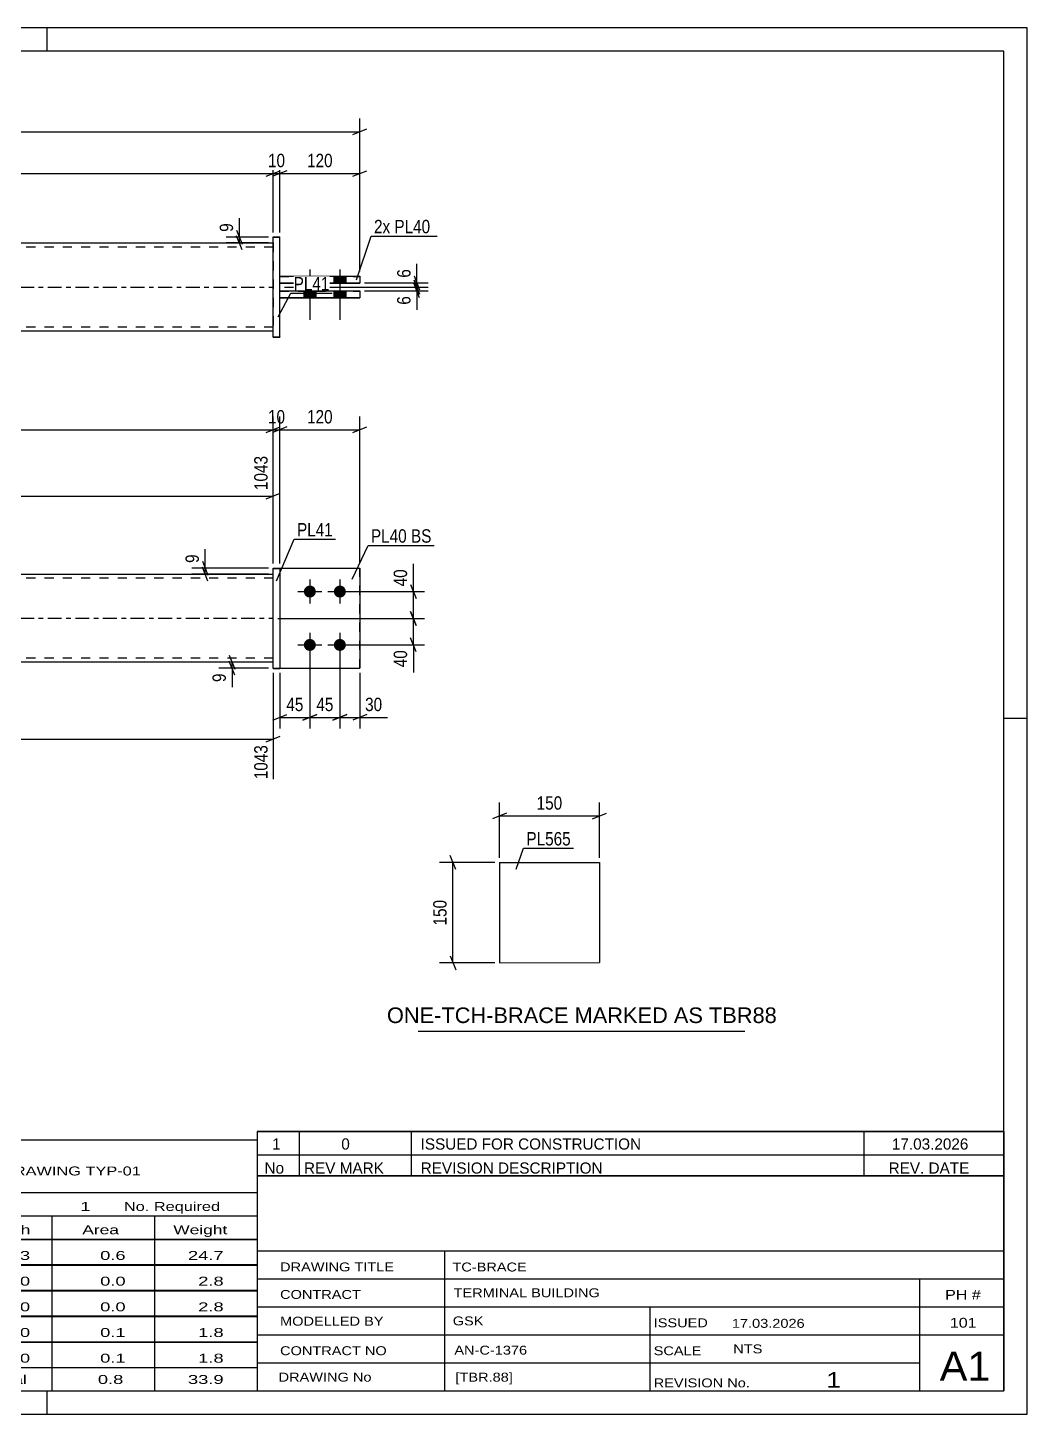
# Model space of a CAD drawing. Header units: millimetres. Extents: x 0 to 420, y 0 to 297.
# Drawn here: x 205.8 to 420, y 0 to 297 of the extents above; entities that cross this region are included whole.
import ezdxf

# ---------------------------------------------------------------- set-up
doc = ezdxf.new("R2010")
doc.units = ezdxf.units.MM
doc.linetypes.add('DXK_LINE_DOT2', pattern=[3.9198, 1.9599, -1.9599])
doc.linetypes.add('DXK_LINE_DOT3', pattern=[5.9187, 2.979, -0.9799, 0.9799, -0.9799])
doc.styles.add('Arial', font='ARIAL.TTF', dxfattribs={"height": 0.2})
doc.styles.add('Arial Narrow', font='ARIALN.TTF', dxfattribs={"height": 0.2})

# ---------------------------------------------------------------- blocks, each defined once
blk = doc.blocks.new('Unknown-585758411-1128')
at = {"color": 5, "linetype": 'Continuous'}
for p, q in [((420, 297), (0, 297)), ((210, 292), (210, 297)), ((420, 0), (420, 297)), ((415, 292), (5, 292)), ((415, 5), (415, 292)), ((420, 149), (415, 149)), ((5, 5), (415, 5)), ((210, 0), (210, 5)), ((0, 0), (420, 0))]:
    blk.add_line(p, q, dxfattribs=at)
blk = doc.blocks.new('Part-585758411-1929 - 1923')
at = {"color": 2, "linetype": 'Continuous'}
for p, q in [((259.83, 181.22), (276.98, 181.22)), ((276.98, 181.22), (276.98, 159.79)), ((259.83, 159.79), (259.83, 159.81)), ((259.83, 159.79), (276.98, 159.79)), ((259.83, 159.79), (276.98, 159.79))]:
    blk.add_line(p, q, dxfattribs=at)
at = {"color": 7, "linetype": 'DXK_LINE_DOT2'}
for p, q in [((259.83, 181.22), (276.98, 181.22)), ((259.83, 181.22), (259.83, 159.79)), ((276.98, 181.22), (276.98, 181.22)), ((259.83, 159.79), (259.83, 159.79)), ((276.98, 159.79), (276.98, 159.79)), ((276.98, 159.79), (276.98, 159.79))]:
    blk.add_line(p, q, dxfattribs=at)
blk = doc.blocks.new('Bolt-585758411-1932 - 1923')
at = {"linetype": 'Continuous'}
for points in [[(266.26, 177.51), (266.53, 177.48), (266.78, 177.4), (267.02, 177.26), (267.22, 177.08), (267.37, 176.87), (267.48, 176.62), (267.54, 176.36), (267.54, 176.09), (267.48, 175.83), (267.37, 175.58), (267.22, 175.36), (267.02, 175.18), (266.78, 175.05), (266.53, 174.97), (266.26, 174.94), (265.99, 174.97), (265.74, 175.05), (265.51, 175.18), (265.31, 175.36), (265.15, 175.58), (265.04, 175.83), (264.98, 176.09), (264.98, 176.36), (265.04, 176.62), (265.15, 176.87), (265.31, 177.08), (265.51, 177.26), (265.74, 177.4), (265.99, 177.48)], [(272.69, 177.51), (272.96, 177.48), (273.21, 177.4), (273.45, 177.26), (273.65, 177.08), (273.8, 176.87), (273.91, 176.62), (273.97, 176.36), (273.97, 176.09), (273.91, 175.83), (273.8, 175.58), (273.65, 175.36), (273.45, 175.18), (273.21, 175.05), (272.96, 174.97), (272.69, 174.94), (272.42, 174.97), (272.17, 175.05), (271.93, 175.18), (271.73, 175.36), (271.58, 175.58), (271.47, 175.83), (271.41, 176.09), (271.41, 176.36), (271.47, 176.62), (271.58, 176.87), (271.73, 177.08), (271.93, 177.26), (272.17, 177.4), (272.42, 177.48)], [(266.26, 166.08), (266.53, 166.05), (266.78, 165.97), (267.02, 165.83), (267.22, 165.65), (267.37, 165.44), (267.48, 165.19), (267.54, 164.93), (267.54, 164.66), (267.48, 164.4), (267.37, 164.15), (267.22, 163.93), (267.02, 163.75), (266.78, 163.62), (266.53, 163.54), (266.26, 163.51), (265.99, 163.54), (265.74, 163.62), (265.51, 163.75), (265.31, 163.93), (265.15, 164.15), (265.04, 164.4), (264.98, 164.66), (264.98, 164.93), (265.04, 165.19), (265.15, 165.44), (265.31, 165.65), (265.51, 165.83), (265.74, 165.97), (265.99, 166.05)], [(272.69, 166.08), (272.96, 166.05), (273.21, 165.97), (273.45, 165.83), (273.65, 165.65), (273.8, 165.44), (273.91, 165.19), (273.97, 164.93), (273.97, 164.66), (273.91, 164.4), (273.8, 164.15), (273.65, 163.93), (273.45, 163.75), (273.21, 163.62), (272.96, 163.54), (272.69, 163.51), (272.42, 163.54), (272.17, 163.62), (271.93, 163.75), (271.73, 163.93), (271.58, 164.15), (271.47, 164.4), (271.41, 164.66), (271.41, 164.93), (271.47, 165.19), (271.58, 165.44), (271.73, 165.65), (271.93, 165.83), (272.17, 165.97), (272.42, 166.05)]]:
    blk.add_hatch(color=1, dxfattribs=at).paths.add_polyline_path(points)
at = {"color": 1, "linetype": 'Continuous'}
for p, q in [((266.26, 178.79), (266.26, 173.65)), ((272.69, 178.79), (272.69, 173.65)), ((263.69, 176.22), (268.83, 176.22)), ((270.12, 176.22), (275.26, 176.22)), ((266.26, 167.36), (266.26, 162.22)), ((272.69, 167.36), (272.69, 162.22)), ((263.69, 164.79), (268.83, 164.79)), ((270.12, 164.79), (275.26, 164.79))]:
    blk.add_line(p, q, dxfattribs=at)
blk = doc.blocks.new('Part-585758411-1962 - 1923')
at = {"color": 2, "linetype": 'Continuous'}
for p, q in [((258.4, 181.24), (259.83, 181.24)), ((258.4, 159.81), (258.4, 181.24)), ((259.83, 181.24), (259.83, 159.78)), ((258.4, 159.81), (258.4, 159.78)), ((258.4, 159.78), (258.4, 159.81)), ((258.4, 159.81), (259.83, 159.81)), ((258.4, 159.78), (259.83, 159.78))]:
    blk.add_line(p, q, dxfattribs=at)
at = {"color": 7, "linetype": 'DXK_LINE_DOT2'}
blk.add_line((258.4, 181.2), (259.83, 181.2), dxfattribs=at)
blk = doc.blocks.new('Part-585758411-1967 - 1923')
at = {"color": 7, "linetype": 'DXK_LINE_DOT2'}
for p, q in [((259.83, 181.22), (276.98, 181.22)), ((259.83, 181.22), (259.83, 159.79)), ((259.83, 181.22), (276.98, 181.22)), ((276.98, 181.22), (276.98, 181.22)), ((276.98, 159.79), (276.98, 181.22)), ((259.83, 159.79), (259.83, 159.79)), ((276.98, 159.79), (276.98, 159.79)), ((276.98, 159.79), (276.98, 159.79))]:
    blk.add_line(p, q, dxfattribs=at)
at = {"color": 2, "linetype": 'Continuous'}
for p, q in [((259.83, 159.79), (259.83, 159.79)), ((259.83, 159.79), (276.98, 159.79)), ((259.83, 159.79), (276.98, 159.79)), ((276.98, 159.79), (276.98, 159.79))]:
    blk.add_line(p, q, dxfattribs=at)
blk = doc.blocks.new('Part-585758411-1972 - 1923')
at = {"linetype": 'Continuous'}
blk.add_hatch(color=2, dxfattribs=at).paths.add_polyline_path([(146.7, 161.08), (145.9, 162.48), (147.5, 162.48)])
at = {"color": 2, "linetype": 'Continuous'}
for p, q in [((109.47, 179.93), (258.4, 179.93)), ((258.4, 161.08), (109.47, 161.08)), ((146.7, 161.08), (145.9, 162.48)), ((145.9, 162.48), (147.5, 162.48)), ((147.5, 162.48), (146.7, 161.08))]:
    blk.add_line(p, q, dxfattribs=at)
at = {"color": 7, "linetype": 'DXK_LINE_DOT2'}
for p, q in [((109.47, 161.08), (109.47, 179.93)), ((258.4, 179.08), (109.47, 179.08)), ((258.4, 161.08), (258.4, 179.93)), ((258.4, 161.93), (109.47, 161.93))]:
    blk.add_line(p, q, dxfattribs=at)
at = {"color": 7, "linetype": 'DXK_LINE_DOT3'}
blk.add_line((109.47, 170.51), (258.4, 170.51), dxfattribs=at)
at = {"color": 2, "linetype": 'Continuous'}
blk.add_circle((146.7, 161.98), 1, dxfattribs=at)
blk = doc.blocks.new('Part-585758411-2314 - 2283')
at = {"color": 2, "linetype": 'Continuous'}
for p, q in [((259.83, 243.76), (276.98, 243.76)), ((259.83, 242.33), (259.83, 243.76)), ((276.98, 243.76), (276.98, 242.3)), ((259.83, 242.33), (276.98, 242.33)), ((259.83, 242.3), (276.98, 242.3))]:
    blk.add_line(p, q, dxfattribs=at)
at = {"color": 7, "linetype": 'DXK_LINE_DOT2'}
for p, q in [((259.83, 243.73), (276.98, 243.73)), ((259.83, 242.3), (259.83, 242.33))]:
    blk.add_line(p, q, dxfattribs=at)
blk = doc.blocks.new('Part-585758411-2309 - 2283')
at = {"color": 2, "linetype": 'Continuous'}
for p, q in [((259.83, 240.62), (276.98, 240.62)), ((259.83, 239.19), (259.83, 240.62)), ((276.98, 240.62), (276.98, 239.16)), ((259.83, 239.19), (276.98, 239.19)), ((259.83, 239.16), (276.98, 239.16))]:
    blk.add_line(p, q, dxfattribs=at)
at = {"color": 7, "linetype": 'DXK_LINE_DOT2'}
for p, q in [((259.83, 240.59), (276.98, 240.59)), ((259.83, 239.16), (259.83, 239.19))]:
    blk.add_line(p, q, dxfattribs=at)
blk = doc.blocks.new('Part-585758411-2294 - 2283')
at = {"color": 2, "linetype": 'Continuous'}
for p, q in [((258.4, 230.76), (258.4, 252.19)), ((258.4, 252.19), (259.83, 252.19)), ((259.83, 230.76), (259.83, 252.19)), ((258.4, 230.76), (259.83, 230.76)), ((258.4, 230.76), (258.4, 230.73)), ((258.4, 230.73), (258.4, 230.76)), ((258.4, 230.73), (259.83, 230.73)), ((259.83, 230.73), (259.83, 230.76)), ((259.83, 230.76), (259.83, 230.73))]:
    blk.add_line(p, q, dxfattribs=at)
at = {"color": 7, "linetype": 'DXK_LINE_DOT2'}
for q in [(258.4, 252.19), (259.83, 252.16)]:
    blk.add_line((258.4, 252.16), q, dxfattribs=at)
blk = doc.blocks.new('Part-585758411-2304 - 2283')
at = {"linetype": 'Continuous'}
blk.add_hatch(color=2, dxfattribs=at).paths.add_polyline_path([(146.7, 241.46), (145.9, 242.86), (147.5, 242.86)])
at = {"color": 2, "linetype": 'Continuous'}
for p, q in [((109.47, 250.89), (258.4, 250.89)), ((146.7, 241.46), (145.9, 242.86)), ((145.9, 242.86), (147.5, 242.86)), ((147.5, 242.86), (146.7, 241.46)), ((258.4, 232.03), (109.47, 232.03))]:
    blk.add_line(p, q, dxfattribs=at)
at = {"color": 7, "linetype": 'DXK_LINE_DOT2'}
for p, q in [((109.47, 232.03), (109.47, 250.89)), ((258.4, 250.03), (109.47, 250.03)), ((258.4, 250.89), (258.4, 232.03)), ((258.4, 232.89), (109.47, 232.89))]:
    blk.add_line(p, q, dxfattribs=at)
at = {"color": 7, "linetype": 'DXK_LINE_DOT3'}
blk.add_line((109.47, 241.46), (258.4, 241.46), dxfattribs=at)
at = {"color": 2, "linetype": 'Continuous'}
blk.add_circle((146.7, 242.36), 1, dxfattribs=at)
blk = doc.blocks.new('Bolt-585758411-2326 - 2283')
at = {"linetype": 'Continuous'}
for points in [[(267.55, 243.75), (264.98, 243.75), (264.98, 242.33), (267.55, 242.33)], [(267.55, 243.74), (264.98, 243.74), (264.98, 242.31), (267.55, 242.31)], [(273.98, 243.75), (271.4, 243.75), (271.4, 242.33), (273.98, 242.33)], [(273.98, 243.74), (271.4, 243.74), (271.4, 242.31), (273.98, 242.31)], [(267.55, 240.61), (264.98, 240.61), (264.98, 239.18), (267.55, 239.18)], [(267.55, 240.6), (264.98, 240.6), (264.98, 239.17), (267.55, 239.17)], [(273.98, 240.61), (271.4, 240.61), (271.4, 239.18), (273.98, 239.18)], [(273.98, 240.6), (271.4, 240.6), (271.4, 239.17), (273.98, 239.17)]]:
    blk.add_hatch(color=1, dxfattribs=at).paths.add_polyline_path(points)
at = {"color": 1, "linetype": 'Continuous'}
for p, q in [((264.98, 243.75), (264.98, 242.33)), ((264.98, 243.74), (264.98, 242.31)), ((266.26, 245.18), (266.26, 234.47)), ((266.26, 245.17), (266.26, 234.45)), ((267.55, 243.75), (267.55, 242.33)), ((267.55, 243.74), (267.55, 242.31)), ((271.4, 243.75), (271.4, 242.33)), ((271.4, 243.74), (271.4, 242.31)), ((272.69, 245.18), (272.69, 234.47)), ((272.69, 245.17), (272.69, 234.45)), ((273.98, 243.75), (273.98, 242.33)), ((273.98, 243.74), (273.98, 242.31)), ((264.98, 240.61), (264.98, 239.18)), ((264.98, 240.6), (264.98, 239.17)), ((267.55, 240.61), (267.55, 239.18)), ((267.55, 240.6), (267.55, 239.17)), ((271.4, 240.61), (271.4, 239.18)), ((271.4, 240.6), (271.4, 239.17)), ((273.98, 240.61), (273.98, 239.18)), ((273.98, 240.6), (273.98, 239.17))]:
    blk.add_line(p, q, dxfattribs=at)
blk = doc.blocks.new('Part-585758411-2539 - 2533')
at = {"color": 2, "linetype": 'Continuous'}
for p, q in [((306.88, 118.16), (328.31, 118.19)), ((306.88, 118.16), (306.91, 96.73)), ((328.31, 118.19), (328.34, 96.76)), ((306.91, 96.73), (328.34, 96.76))]:
    blk.add_line(p, q, dxfattribs=at)
blk = doc.blocks.new('StraightDimension-585758411-2098 - 1923')
at = {"color": 7, "linetype": 'Continuous'}
for p, q in [((266.26, 163.79), (266.26, 146.87)), ((259.83, 158.79), (259.83, 146.87)), ((258.33, 148.67), (261.33, 149.87)), ((259.83, 149.27), (266.26, 149.27)), ((267.76, 149.87), (264.76, 148.67))]:
    blk.add_line(p, q, dxfattribs=at)
at = {"color": 0}
blk.add_wipeout([(265.47, 150.02), (265.47, 154.22), (260.62, 154.22), (260.62, 150.02)], dxfattribs=at)
at = {"color": 3, "style": 'Arial Narrow'}
blk.add_text('45', height=2.863, dxfattribs=at).set_placement((261.22, 150.62))
blk = doc.blocks.new('StraightDimension-585758411-2192 - 1923')
at = {"color": 7, "linetype": 'Continuous'}
for p, q in [((109.47, 158.81), (109.47, 141.51)), ((258.4, 158.81), (258.4, 136.02)), ((110.97, 145.24), (107.97, 144.04)), ((109.47, 144.64), (258.4, 144.64)), ((256.9, 144.04), (259.9, 145.24))]:
    blk.add_line(p, q, dxfattribs=at)
at = {"color": 0}
blk.add_wipeout([(188.19, 145.39), (188.19, 149.59), (179.68, 149.59), (179.68, 145.39)], dxfattribs=at)
at = {"color": 0, "linetype": 'Continuous'}
for points in [[(108.87, 143.94), (104.67, 143.94), (104.67, 140.91), (108.87, 140.91)], [(257.8, 143.94), (253.6, 143.94), (253.6, 135.42), (257.8, 135.42)]]:
    blk.add_wipeout(points, dxfattribs=at)
at = {"color": 3, "style": 'Arial Narrow'}
blk.add_text('1043', height=2.863, dxfattribs=at).set_placement((180.28, 145.99))
at = {"color": 3, "linetype": 'Continuous', "style": 'Arial Narrow'}
for s, height, p in [('0', 2.86, (108.27, 141.51)), ('1043', 2.863, (257.2, 136.02))]:
    blk.add_text(s, height=height, rotation=90.0002, dxfattribs=at).set_placement(p)
blk = doc.blocks.new('StraightDimension-585758411-2022 - 1923')
at = {"color": 7, "linetype": 'Continuous'}
for p, q in [((256.9, 210.29), (259.9, 211.49)), ((261.33, 211.49), (258.33, 210.29)), ((258.4, 182.24), (258.4, 213.74)), ((258.4, 210.89), (259.83, 210.89)), ((259.83, 182.22), (259.83, 213.74))]:
    blk.add_line(p, q, dxfattribs=at)
at = {"color": 0}
blk.add_wipeout([(261.55, 211.64), (261.55, 215.84), (256.69, 215.84), (256.69, 211.64)], dxfattribs=at)
at = {"color": 3, "style": 'Arial Narrow'}
blk.add_text('10', height=2.863, dxfattribs=at).set_placement((257.29, 212.24))
blk = doc.blocks.new('StraightDimension-585758411-2124 - 1923')
at = {"color": 7, "linetype": 'Continuous'}
for p, q in [((272.69, 163.79), (272.69, 146.87)), ((276.98, 158.79), (276.98, 146.87)), ((271.19, 148.67), (274.19, 149.87)), ((272.69, 149.27), (276.98, 149.27)), ((278.48, 149.87), (275.48, 148.67))]:
    blk.add_line(p, q, dxfattribs=at)
at = {"color": 0}
blk.add_wipeout([(282.36, 150.02), (282.36, 154.22), (277.5, 154.22), (277.5, 150.02)], dxfattribs=at)
at = {"color": 7, "linetype": 'Continuous'}
blk.add_line((276.98, 149.27), (282.88, 149.27), dxfattribs=at)
blk.add_line((276.98, 149.27), (282.88, 149.27), dxfattribs=at)
at = {"color": 3, "style": 'Arial Narrow'}
blk.add_text('30', height=2.863, dxfattribs=at).set_placement((278.1, 150.62))
blk = doc.blocks.new('StraightDimension-585758411-2069 - 1923')
at = {"color": 7, "linetype": 'Continuous'}
for p, q in [((273.69, 176.22), (290.84, 176.22)), ((287.84, 177.72), (289.04, 174.72)), ((288.44, 170.49), (288.44, 176.22)), ((259.4, 170.49), (290.84, 170.49)), ((289.04, 168.99), (287.84, 171.99))]:
    blk.add_line(p, q, dxfattribs=at)
at = {"color": 0}
blk.add_wipeout([(287.69, 181.6), (283.49, 181.6), (283.49, 176.74), (287.69, 176.74)], dxfattribs=at)
at = {"color": 7, "linetype": 'Continuous'}
blk.add_line((288.44, 176.22), (288.44, 182.13), dxfattribs=at)
blk.add_line((288.44, 176.22), (288.44, 182.13), dxfattribs=at)
at = {"color": 3, "style": 'Arial Narrow'}
blk.add_text('40', height=2.863, rotation=90.0002, dxfattribs=at).set_placement((287.09, 177.34))
blk = doc.blocks.new('StraightDimension-585758411-2013 - 1923')
at = {"color": 7, "linetype": 'Continuous'}
for p, q in [((110.97, 211.49), (107.97, 210.29)), ((109.47, 182.23), (109.47, 213.74)), ((109.47, 210.89), (258.4, 210.89)), ((256.9, 210.29), (259.9, 211.49)), ((258.4, 182.24), (258.4, 213.74))]:
    blk.add_line(p, q, dxfattribs=at)
at = {"color": 0}
blk.add_wipeout([(188.19, 211.64), (188.19, 215.84), (179.68, 215.84), (179.68, 211.64)], dxfattribs=at)
at = {"color": 3, "style": 'Arial Narrow'}
blk.add_text('1043', height=2.863, dxfattribs=at).set_placement((180.28, 212.24))
blk = doc.blocks.new('StraightDimension-585758411-2039 - 1923')
at = {"color": 7, "linetype": 'Continuous'}
for p, q in [((261.33, 211.49), (258.33, 210.29)), ((259.83, 182.22), (259.83, 213.74)), ((259.83, 210.89), (276.98, 210.89)), ((275.48, 210.29), (278.48, 211.49)), ((276.98, 182.22), (276.98, 213.74))]:
    blk.add_line(p, q, dxfattribs=at)
at = {"color": 0}
blk.add_wipeout([(271.75, 211.64), (271.75, 215.84), (265.06, 215.84), (265.06, 211.64)], dxfattribs=at)
at = {"color": 3, "style": 'Arial Narrow'}
blk.add_text('120', height=2.863, dxfattribs=at).set_placement((265.66, 212.24))
blk = doc.blocks.new('StraightDimension-585758411-2062 - 1923')
at = {"color": 7, "linetype": 'Continuous'}
for p, q in [((257.4, 181.24), (240.98, 181.24)), ((243.23, 182.74), (244.43, 179.74)), ((244.43, 178.43), (243.23, 181.43)), ((243.83, 179.93), (243.83, 181.24)), ((257.4, 179.93), (240.98, 179.93))]:
    blk.add_line(p, q, dxfattribs=at)
at = {"color": 0}
blk.add_wipeout([(243.08, 184.79), (238.88, 184.79), (238.88, 181.76), (243.08, 181.76)], dxfattribs=at)
at = {"color": 7, "linetype": 'Continuous'}
blk.add_line((243.83, 181.24), (243.83, 185.31), dxfattribs=at)
blk.add_line((243.83, 181.24), (243.83, 185.31), dxfattribs=at)
at = {"color": 3, "style": 'Arial Narrow'}
blk.add_text('9', height=2.86, rotation=90.0002, dxfattribs=at).set_placement((242.48, 182.36))
blk = doc.blocks.new('StraightDimension-585758411-2084 - 1923')
at = {"color": 7, "linetype": 'Continuous'}
for p, q in [((259.4, 170.49), (290.84, 170.49)), ((287.84, 171.99), (289.04, 168.99)), ((288.44, 164.79), (288.44, 170.49)), ((273.69, 164.79), (290.84, 164.79)), ((289.04, 163.29), (287.84, 166.29))]:
    blk.add_line(p, q, dxfattribs=at)
at = {"color": 0}
blk.add_wipeout([(287.69, 164.27), (283.49, 164.27), (283.49, 159.41), (287.69, 159.41)], dxfattribs=at)
at = {"color": 7, "linetype": 'Continuous'}
blk.add_line((288.44, 164.79), (288.44, 158.88), dxfattribs=at)
blk.add_line((288.44, 164.79), (288.44, 158.88), dxfattribs=at)
at = {"color": 3, "style": 'Arial Narrow'}
blk.add_text('40', height=2.863, rotation=90.0002, dxfattribs=at).set_placement((287.09, 160.01))
blk = doc.blocks.new('StraightDimension-585758411-2114 - 1923')
at = {"color": 7, "linetype": 'Continuous'}
for p, q in [((266.26, 163.79), (266.26, 146.87)), ((272.69, 163.79), (272.69, 146.87)), ((264.76, 148.67), (267.76, 149.87)), ((266.26, 149.27), (272.69, 149.27)), ((274.19, 149.87), (271.19, 148.67))]:
    blk.add_line(p, q, dxfattribs=at)
at = {"color": 0}
blk.add_wipeout([(271.9, 150.02), (271.9, 154.22), (267.05, 154.22), (267.05, 150.02)], dxfattribs=at)
at = {"color": 3, "style": 'Arial Narrow'}
blk.add_text('45', height=2.863, dxfattribs=at).set_placement((267.65, 150.62))
blk = doc.blocks.new('StraightDimension-585758411-2138 - 1923')
at = {"color": 7, "linetype": 'Continuous'}
for p, q in [((257.4, 161.08), (246.75, 161.08)), ((249, 162.58), (250.2, 159.58)), ((250.2, 158.31), (249, 161.31)), ((249.6, 159.81), (249.6, 161.08)), ((257.4, 159.81), (246.75, 159.81))]:
    blk.add_line(p, q, dxfattribs=at)
at = {"color": 0}
blk.add_wipeout([(248.85, 159.28), (244.65, 159.28), (244.65, 156.25), (248.85, 156.25)], dxfattribs=at)
at = {"color": 7, "linetype": 'Continuous'}
blk.add_line((249.6, 159.81), (249.6, 155.73), dxfattribs=at)
blk.add_line((249.6, 159.81), (249.6, 155.73), dxfattribs=at)
at = {"color": 3, "style": 'Arial Narrow'}
blk.add_text('9', height=2.86, rotation=90.0002, dxfattribs=at).set_placement((248.25, 156.85))
blk = doc.blocks.new('StraightDimension-585758411-2228 - 1923')
at = {"color": 7, "linetype": 'Continuous'}
for p, q in [((258.4, 182.24), (258.4, 205.28)), ((109.47, 180.93), (109.47, 199.79)), ((110.97, 197.27), (107.97, 196.07)), ((109.47, 196.67), (258.4, 196.67)), ((256.9, 196.07), (259.9, 197.27))]:
    blk.add_line(p, q, dxfattribs=at)
at = {"color": 0, "linetype": 'Continuous'}
for points in [[(257.8, 205.88), (253.6, 205.88), (253.6, 197.37), (257.8, 197.37)], [(108.87, 200.39), (104.67, 200.39), (104.67, 197.37), (108.87, 197.37)]]:
    blk.add_wipeout(points, dxfattribs=at)
at = {"color": 0}
blk.add_wipeout([(188.19, 197.42), (188.19, 201.62), (179.68, 201.62), (179.68, 197.42)], dxfattribs=at)
at = {"color": 3, "linetype": 'Continuous', "style": 'Arial Narrow'}
for s, height, p in [('1043', 2.863, (257.2, 197.97)), ('0', 2.86, (108.27, 197.97))]:
    blk.add_text(s, height=height, rotation=90.0002, dxfattribs=at).set_placement(p)
at = {"color": 3, "style": 'Arial Narrow'}
blk.add_text('1043', height=2.863, dxfattribs=at).set_placement((180.28, 198.02))
blk = doc.blocks.new('StraightDimension-585758411-2389 - 2283')
at = {"color": 7, "linetype": 'Continuous'}
for p, q in [((109.47, 253.19), (109.47, 268.63)), ((258.4, 253.16), (258.4, 268.63)), ((110.97, 266.38), (107.97, 265.18)), ((109.47, 265.78), (258.4, 265.78)), ((256.9, 265.18), (259.9, 266.38))]:
    blk.add_line(p, q, dxfattribs=at)
at = {"color": 0}
blk.add_wipeout([(188.19, 266.53), (188.19, 270.73), (179.68, 270.73), (179.68, 266.53)], dxfattribs=at)
at = {"color": 3, "style": 'Arial Narrow'}
blk.add_text('1043', height=2.863, dxfattribs=at).set_placement((180.28, 267.13))
blk = doc.blocks.new('StraightDimension-585758411-2339 - 2283')
at = {"color": 7, "linetype": 'Continuous'}
for p, q in [((260.83, 241.46), (291.58, 241.46)), ((277.98, 240.62), (291.58, 240.62)), ((288.58, 242.96), (289.78, 239.96)), ((289.78, 239.12), (288.58, 242.12)), ((289.18, 240.62), (289.18, 241.46))]:
    blk.add_line(p, q, dxfattribs=at)
at = {"color": 0}
blk.add_wipeout([(288.43, 240.09), (284.23, 240.09), (284.23, 237.07), (288.43, 237.07)], dxfattribs=at)
at = {"color": 7, "linetype": 'Continuous'}
blk.add_line((289.18, 240.62), (289.18, 236.54), dxfattribs=at)
blk.add_line((289.18, 240.62), (289.18, 236.54), dxfattribs=at)
at = {"color": 3, "style": 'Arial Narrow'}
blk.add_text('6', height=2.86, rotation=90.0002, dxfattribs=at).set_placement((287.83, 237.67))
blk = doc.blocks.new('StraightDimension-585758411-2348 - 2283')
at = {"color": 7, "linetype": 'Continuous'}
for p, q in [((288.58, 243.83), (289.78, 240.83)), ((260.83, 241.46), (291.58, 241.46)), ((277.98, 242.33), (291.58, 242.33)), ((289.78, 239.96), (288.58, 242.96)), ((289.18, 241.46), (289.18, 242.33))]:
    blk.add_line(p, q, dxfattribs=at)
at = {"color": 0}
blk.add_wipeout([(288.43, 245.89), (284.23, 245.89), (284.23, 242.86), (288.43, 242.86)], dxfattribs=at)
at = {"color": 7, "linetype": 'Continuous'}
blk.add_line((289.18, 242.33), (289.18, 246.41), dxfattribs=at)
blk.add_line((289.18, 242.33), (289.18, 246.41), dxfattribs=at)
at = {"color": 3, "style": 'Arial Narrow'}
blk.add_text('6', height=2.86, rotation=90.0002, dxfattribs=at).set_placement((287.83, 243.46))
blk = doc.blocks.new('StraightDimension-585758411-2358 - 2283')
at = {"color": 7, "linetype": 'Continuous'}
for p, q in [((250.55, 253.66), (251.75, 250.66)), ((257.4, 252.16), (248.3, 252.16)), ((257.4, 250.89), (248.3, 250.89)), ((251.75, 249.39), (250.55, 252.39)), ((251.15, 250.89), (251.15, 252.16))]:
    blk.add_line(p, q, dxfattribs=at)
at = {"color": 0}
blk.add_wipeout([(250.4, 255.71), (246.2, 255.71), (246.2, 252.68), (250.4, 252.68)], dxfattribs=at)
at = {"color": 7, "linetype": 'Continuous'}
blk.add_line((251.15, 252.16), (251.15, 256.24), dxfattribs=at)
blk.add_line((251.15, 252.16), (251.15, 256.24), dxfattribs=at)
at = {"color": 3, "style": 'Arial Narrow'}
blk.add_text('9', height=2.86, rotation=90.0002, dxfattribs=at).set_placement((249.8, 253.28))
blk = doc.blocks.new('StraightDimension-585758411-2369 - 2283')
at = {"color": 7, "linetype": 'Continuous'}
for p, q in [((259.83, 253.16), (259.83, 268.63)), ((276.98, 244.76), (276.98, 268.63)), ((261.33, 266.38), (258.33, 265.18)), ((259.83, 265.78), (276.98, 265.78)), ((275.48, 265.18), (278.48, 266.38))]:
    blk.add_line(p, q, dxfattribs=at)
at = {"color": 0}
blk.add_wipeout([(271.75, 266.53), (271.75, 270.73), (265.06, 270.73), (265.06, 266.53)], dxfattribs=at)
at = {"color": 3, "style": 'Arial Narrow'}
blk.add_text('120', height=2.863, dxfattribs=at).set_placement((265.66, 267.13))
blk = doc.blocks.new('StraightDimension-585758411-2379 - 2283')
at = {"color": 7, "linetype": 'Continuous'}
for p, q in [((258.4, 253.16), (258.4, 268.63)), ((259.83, 253.16), (259.83, 268.63)), ((256.9, 265.18), (259.9, 266.38)), ((261.33, 266.38), (258.33, 265.18)), ((258.4, 265.78), (259.83, 265.78))]:
    blk.add_line(p, q, dxfattribs=at)
at = {"color": 0}
blk.add_wipeout([(261.55, 266.53), (261.55, 270.73), (256.69, 270.73), (256.69, 266.53)], dxfattribs=at)
at = {"color": 3, "style": 'Arial Narrow'}
blk.add_text('10', height=2.863, dxfattribs=at).set_placement((257.29, 267.13))
blk = doc.blocks.new('StraightDimension-585758411-2420 - 2283')
at = {"color": 7, "linetype": 'Continuous'}
for p, q in [((90.89, 244.73), (90.89, 277.58)), ((276.98, 244.76), (276.98, 277.58)), ((92.39, 275.33), (89.39, 274.13)), ((90.89, 274.73), (276.98, 274.73)), ((275.48, 274.13), (278.48, 275.33))]:
    blk.add_line(p, q, dxfattribs=at)
at = {"color": 0}
blk.add_wipeout([(188.19, 275.48), (188.19, 279.68), (179.68, 279.68), (179.68, 275.48)], dxfattribs=at)
at = {"color": 3, "style": 'Arial Narrow'}
blk.add_text('1303', height=2.863, dxfattribs=at).set_placement((180.28, 276.08))
blk = doc.blocks.new('StraightDimension-585758411-2541 - 2533')
at = {"color": 7, "linetype": 'Continuous'}
for p, q in [((297.51, 116.66), (296.31, 119.66)), ((305.88, 118.16), (294.06, 118.16)), ((296.91, 96.73), (296.91, 118.16)), ((296.31, 98.23), (297.51, 95.23)), ((305.91, 96.73), (294.06, 96.73))]:
    blk.add_line(p, q, dxfattribs=at)
at = {"color": 0}
blk.add_wipeout([(296.16, 110.79), (291.96, 110.79), (291.96, 104.1), (296.16, 104.1)], dxfattribs=at)
at = {"color": 3, "style": 'Arial Narrow'}
blk.add_text('150', height=2.863, rotation=90.0002, dxfattribs=at).set_placement((295.56, 104.7))
blk = doc.blocks.new('StraightDimension-585758411-2548 - 2533')
at = {"color": 7, "linetype": 'Continuous'}
for p, q in [((306.88, 119.16), (306.88, 131.01)), ((328.31, 119.19), (328.31, 131.01)), ((308.38, 128.76), (305.38, 127.56)), ((306.88, 128.16), (328.31, 128.16)), ((326.81, 127.56), (329.81, 128.76))]:
    blk.add_line(p, q, dxfattribs=at)
at = {"color": 0}
blk.add_wipeout([(320.94, 128.91), (320.94, 133.11), (314.26, 133.11), (314.26, 128.91)], dxfattribs=at)
at = {"color": 3, "style": 'Arial Narrow'}
blk.add_text('150', height=2.863, dxfattribs=at).set_placement((314.86, 129.51))
blk = doc.blocks.new('Unknown-585758411-3394')
at = {"color": 7, "linetype": 'Continuous'}
for p, q in [((255, 51.05), (255, 5)), ((255, 51.05), (415, 51.05)), ((415, 51), (415, 5)), ((255, 35), (415, 35)), ((295.14, 35), (295.14, 5)), ((255, 29), (415, 29)), ((397, 5.05), (397, 29.05)), ((255, 23), (415, 23)), ((339.14, 23), (339.14, 5)), ((255, 17), (415, 17)), ((255, 11), (397, 11)), ((255, 5), (415, 5))]:
    blk.add_line(p, q, dxfattribs=at)
at = {"color": 7, "style": 'Arial Narrow'}
for s, height, width, p in [('DRAWING TITLE', 1.9089, 1.425378, (259.88, 30.61)), ('TC-BRACE', 1.909, 1.425378, (296.81, 30.59)), ('TERMINAL BUILDING', 1.9089, 1.425378, (297.06, 25.07)), ('CONTRACT', 1.909, 1.425378, (259.88, 24.71)), ('MODELLED BY', 1.9089, 1.425378, (259.88, 18.98)), ('GSK', 1.909, 1.425378, (296.88, 19.04)), ('ISSUED', 1.909, 1.425378, (339.94, 18.64)), ('17.03.2026', 1.909, 1.425378, (356.69, 18.52)), ('CONTRACT NO', 1.9089, 1.425378, (259.88, 12.66)), ('AN-C-1376', 1.909, 1.425378, (297.23, 12.78)), ('SCALE', 1.909, 1.425378, (339.94, 12.65)), ('A1', 6.204, 1.25, (401.24, 7.2)), ('DRAWING No', 1.909, 1.425378, (259.56, 7)), ('[TBR.88]', 1.909, 1.425378, (297.46, 6.99)), ('1', 3.34, 1.5, (376.91, 5.68)), ('REVISION No.', 1.9089, 1.425378, (339.94, 5.77))]:
    blk.add_text(s, height=height, dxfattribs=dict(at, width=width)).set_placement(p)
at = {"color": 7, "linetype": 'Continuous', "style": 'Arial Narrow'}
for s, height, width, p in [('PH #', 2.1, 1.42538, (402.4, 24.55)), ('101', 2.1, 1.42538, (403.41, 18.55)), ('NTS', 1.909, 1.425378, (357, 13.05))]:
    blk.add_text(s, height=height, dxfattribs=dict(at, width=width)).set_placement(p)
blk = doc.blocks.new('Unknown-585758411-3395')
at = {"color": 7, "linetype": 'Continuous'}
for p, q in [((255, 60.55), (415, 60.55)), ((415, 60.55), (255, 60.55)), ((255, 60.55), (255, 55.55)), ((264, 60.55), (264, 55.55)), ((288, 60.55), (288, 55.55)), ((385, 60.55), (385, 55.55)), ((415, 60.55), (415, 55.55)), ((255, 55.55), (415, 55.55)), ((255, 55.55), (255, 51.05)), ((255, 55.55), (415, 55.55)), ((264, 55.55), (264, 51.05)), ((288, 55.55), (288, 51.05)), ((385, 55.55), (385, 51.05)), ((415, 55.55), (415, 51.05)), ((415, 51.05), (255, 51.05))]:
    blk.add_line(p, q, dxfattribs=at)
at = {"color": 7, "linetype": 'Continuous', "style": 'Arial Narrow'}
for s, height, width, p in [('1', 2.39, 1.196471, (258.16, 56.7)), ('0', 2.39, 1.196471, (273, 56.7)), ('ISSUED FOR CONSTRUCTION', 2.3861, 1.196471, (290, 56.7)), ('17.03.2026', 2.386, 1.196471, (391, 56.7)), ('No', 2.386, 1.2, (256.54, 51.55)), ('REV MARK', 2.386, 1.2, (265, 51.55)), ('REVISION DESCRIPTION', 2.3861, 1.2, (290, 51.55)), ('REV. DATE', 2.386, 1.2, (390.28, 51.55))]:
    blk.add_text(s, height=height, dxfattribs=dict(at, width=width)).set_placement(p)
blk = doc.blocks.new('Unknown-585758411-3396')
at = {"color": 7, "linetype": 'Continuous'}
for p, q in [((95, 58.75), (255, 58.75)), ((95, 47.5), (95, 58.75)), ((255, 58.75), (255, 47.5)), ((95, 47.5), (255, 47.5)), ((95, 47.5), (95, 42.5)), ((255, 47.5), (255, 42.5)), ((95, 42.5), (255, 42.5)), ((95, 42.5), (95, 37.5)), ((119, 42.5), (119, 37.5)), ((154.5, 42.5), (154.5, 37.5)), ((180.5, 42.5), (180.5, 37.5)), ((193.5, 42.5), (193.5, 37.5)), ((211, 42.5), (211, 37.5)), ((233, 42.5), (233, 37.5)), ((255, 42.5), (255, 37.5)), ((95, 37.5), (255, 37.5)), ((95, 37.45), (95, 32.05)), ((95, 37.45), (255, 37.45)), ((119, 37.5), (119, 32)), ((154.5, 37.5), (154.5, 32)), ((180.5, 37.5), (180.5, 32)), ((193.5, 37.5), (193.5, 32)), ((211, 37.5), (211, 32)), ((233, 37.5), (233, 32)), ((255, 37.45), (255, 32.05)), ((95, 32.05), (255, 32.05)), ((95, 31.95), (95, 26.55)), ((95, 31.95), (255, 31.95)), ((119, 32), (119, 26.5)), ((154.5, 32), (154.5, 26.5)), ((180.5, 32), (180.5, 26.5)), ((193.5, 32), (193.5, 26.5)), ((211, 32), (211, 26.5)), ((233, 32), (233, 26.5)), ((255, 31.95), (255, 26.55)), ((95, 26.55), (255, 26.55)), ((95, 26.45), (95, 21.05)), ((95, 26.45), (255, 26.45)), ((119, 26.5), (119, 21)), ((154.5, 26.5), (154.5, 21)), ((180.5, 26.5), (180.5, 21)), ((193.5, 26.5), (193.5, 21)), ((211, 26.5), (211, 21)), ((233, 26.5), (233, 21)), ((255, 26.45), (255, 21.05)), ((95, 21.05), (255, 21.05)), ((95, 20.95), (95, 15.55)), ((95, 20.95), (255, 20.95)), ((119, 21), (119, 15.5)), ((154.5, 21), (154.5, 15.5)), ((180.5, 21), (180.5, 15.5)), ((193.5, 21), (193.5, 15.5)), ((211, 21), (211, 15.5)), ((233, 21), (233, 15.5)), ((255, 20.95), (255, 15.55)), ((95, 15.55), (255, 15.55)), ((95, 15.45), (95, 10.05)), ((95, 15.45), (255, 15.45)), ((119, 15.5), (119, 10)), ((154.5, 15.5), (154.5, 10)), ((180.5, 15.5), (180.5, 10)), ((193.5, 15.5), (193.5, 10)), ((211, 15.5), (211, 10)), ((233, 15.5), (233, 10)), ((255, 15.45), (255, 10.05)), ((95, 10.05), (255, 10.05)), ((95, 10), (255, 10)), ((95, 10), (95, 5)), ((211, 10), (211, 5)), ((233, 10), (233, 5)), ((255, 10), (255, 5)), ((95, 5), (255, 5))]:
    blk.add_line(p, q, dxfattribs=at)
at = {"color": 7, "style": 'Arial Narrow'}
for s, height, width, p in [('GENERAL NOTES & WELD DETAILS :', 2.8633, 1.4, (96.15, 51.06)), ('REFER TYP DRAWING TYP-01', 1.9089, 1.6, (179.7, 51.16)), ("MATERIAL LIST FOR ASSEMBLY MK'D", 1.9089, 1.6, (96.15, 43.56)), ('TBR88', 1.909, 1.794707, (188.68, 43.47)), ('1', 1.91, 1.794707, (217.08, 43.56)), ('No. Required', 1.9089, 1.6, (226.41, 43.56)), ('Mark', 1.909, 1.7, (96.34, 38.5)), ('Profile', 1.909, 1.7, (129.41, 38.5)), ('Material', 1.909, 1.7, (159.54, 38.56)), ('No.', 1.909, 1.7, (184.5, 38.56)), ('Length', 1.909, 1.7, (195, 38.56)), ('Area', 1.909, 1.7, (217.5, 38.56)), ('Weight', 1.909, 1.7, (237, 38.56))]:
    blk.add_text(s, height=height, dxfattribs=dict(at, width=width)).set_placement(p)
at = {"color": 7, "linetype": 'Continuous', "style": 'Arial Narrow'}
for s, height, width, p in [('TBR88', 1.909, 1.794707, (96.5, 33.06)), ('SHS132*6', 1.909, 1.794707, (121, 33.06)), ('E350', 1.909, 1.794707, (160.74, 33.06)), ('1', 1.91, 1.794707, (184.86, 33.06)), ('1043', 1.909, 1.794707, (197.58, 33.06)), ('0.6', 1.909, 1.794707, (221.32, 33.06)), ('24.7', 1.909, 1.794707, (240.14, 33.06)), ('PL40', 1.909, 1.794707, (96.5, 27.56)), ('PL10*120', 1.909, 1.794707, (121, 27.56)), ('E350', 1.909, 1.794707, (160.74, 27.56)), ('2', 1.91, 1.794707, (184.86, 27.56)), ('150', 1.909, 1.794707, (199.77, 27.56)), ('0.0', 1.909, 1.794707, (221.32, 27.56)), ('2.8', 1.909, 1.794707, (242.33, 27.56)), ('PL564', 1.909, 1.794707, (96.5, 22.06)), ('PL10*120', 1.909, 1.794707, (121, 22.06)), ('E350', 1.909, 1.794707, (160.74, 22.06)), ('2', 1.91, 1.794707, (184.86, 22.06)), ('150', 1.909, 1.794707, (199.77, 22.06)), ('0.0', 1.909, 1.794707, (221.32, 22.06)), ('2.8', 1.909, 1.794707, (242.33, 22.06)), ('PL41', 1.909, 1.794707, (96.5, 16.56)), ('PL10*150', 1.909, 1.794707, (121, 16.56)), ('E350', 1.909, 1.794707, (160.74, 16.56)), ('1', 1.91, 1.794707, (184.86, 16.56)), ('150', 1.909, 1.794707, (199.77, 16.56)), ('0.1', 1.909, 1.794707, (221.32, 16.56)), ('1.8', 1.909, 1.794707, (242.33, 16.56)), ('PL565', 1.909, 1.794707, (96.5, 11.06)), ('PL10*150', 1.909, 1.794707, (121, 11.06)), ('E350', 1.909, 1.794707, (160.74, 11.06)), ('1', 1.91, 1.794707, (184.86, 11.06)), ('150', 1.909, 1.794707, (199.77, 11.06)), ('0.1', 1.909, 1.794707, (221.32, 11.06)), ('1.8', 1.909, 1.794707, (242.33, 11.06)), ('Total', 1.909, 1.7, (197.33, 6.5)), ('0.8', 1.909, 1.794707, (220.83, 6.5)), ('33.9', 1.909, 1.794707, (240.14, 6.5))]:
    blk.add_text(s, height=height, dxfattribs=dict(at, width=width)).set_placement(p)
blk = doc.blocks.new('Unknown-585758411-3397')
at = {"color": 7, "linetype": 'Continuous'}
blk.add_line((289.5, 82.05), (359.5, 82.05), dxfattribs=at)
at = {"color": 7, "style": 'Arial'}
blk.add_text('ONE-TCH-BRACE MARKED AS TBR88', height=3.3428, dxfattribs=at).set_placement((282.78, 83.8))
blk = doc.blocks.new('MarkSet-585758411-2274 - 1923')
at = {"color": 0}
blk.add_wipeout([(287.03, 186.7), (287.03, 189.7), (279.35, 189.7), (279.35, 186.7)], dxfattribs=at)
blk.add_wipeout([(287.03, 186.7), (287.03, 189.7), (279.35, 189.7), (279.35, 186.7)], dxfattribs=at)
at = {"color": 30, "linetype": 'Continuous'}
blk.add_line((275.34, 178.86), (278.75, 186.1), dxfattribs=at)
at = {"color": 0}
blk.add_wipeout([(292.31, 186.7), (292.31, 189.7), (287.93, 189.7), (287.93, 186.7)], dxfattribs=at)
blk.add_wipeout([(292.31, 186.7), (292.31, 189.7), (287.93, 189.7), (287.93, 186.7)], dxfattribs=at)
at = {"color": 30, "linetype": 'Continuous'}
blk.add_line((278.75, 186.1), (292.91, 186.1), dxfattribs=at)
at = {"color": 3, "style": 'Arial Narrow'}
for s, p in [('PL40', (279.35, 186.7)), ('BS', (287.93, 186.7))]:
    blk.add_text(s, height=2.863, dxfattribs=at).set_placement(p)
blk = doc.blocks.new('Mark-585758411-1958 - 1923')
at = {"color": 0}
blk.add_wipeout([(271.18, 188.03), (271.18, 191.03), (263.51, 191.03), (263.51, 188.03)], dxfattribs=at)
blk.add_wipeout([(271.18, 188.03), (271.18, 191.03), (263.51, 191.03), (263.51, 188.03)], dxfattribs=at)
at = {"color": 30, "linetype": 'Continuous'}
for p, q in [((259.14, 178.55), (262.91, 187.43)), ((262.91, 187.43), (271.78, 187.43))]:
    blk.add_line(p, q, dxfattribs=at)
at = {"color": 3, "style": 'Arial Narrow'}
blk.add_text('PL41', height=2.863, dxfattribs=at).set_placement((263.51, 188.03))
blk = doc.blocks.new('Mark-585758411-2290 - 2283')
at = {"color": 0}
blk.add_wipeout([(270.47, 240.74), (270.47, 243.74), (262.79, 243.74), (262.79, 240.74)], dxfattribs=at)
blk.add_wipeout([(270.47, 240.74), (270.47, 243.74), (262.79, 243.74), (262.79, 240.74)], dxfattribs=at)
at = {"color": 30, "linetype": 'Continuous'}
for p, q in [((259.5, 235.06), (262.19, 240.14)), ((262.19, 240.14), (271.07, 240.14))]:
    blk.add_line(p, q, dxfattribs=at)
at = {"color": 3, "style": 'Arial Narrow'}
blk.add_text('PL41', height=2.863, dxfattribs=at).set_placement((262.79, 240.74))
blk = doc.blocks.new('MarkSet-585758411-2524 - 2283')
at = {"color": 0}
blk.add_wipeout([(283.48, 252.98), (283.48, 255.98), (280.01, 255.98), (280.01, 252.98)], dxfattribs=at)
blk.add_wipeout([(283.48, 252.98), (283.48, 255.98), (280.01, 255.98), (280.01, 252.98)], dxfattribs=at)
at = {"color": 30, "linetype": 'Continuous'}
blk.add_line((276.29, 242.97), (279.41, 252.38), dxfattribs=at)
at = {"color": 0}
blk.add_wipeout([(292.06, 252.98), (292.06, 255.98), (284.38, 255.98), (284.38, 252.98)], dxfattribs=at)
blk.add_wipeout([(292.06, 252.98), (292.06, 255.98), (284.38, 255.98), (284.38, 252.98)], dxfattribs=at)
at = {"color": 30, "linetype": 'Continuous'}
blk.add_line((279.41, 252.38), (293.56, 252.38), dxfattribs=at)
at = {"color": 3, "style": 'Arial Narrow'}
for s, p in [('2x', (280.01, 252.98)), ('PL40', (284.38, 252.98))]:
    blk.add_text(s, height=2.863, dxfattribs=at).set_placement(p)
blk = doc.blocks.new('Mark-585758411-2535 - 2533')
at = {"color": 0}
blk.add_wipeout([(322.17, 121.85), (322.17, 124.85), (312.67, 124.85), (312.67, 121.85)], dxfattribs=at)
blk.add_wipeout([(322.17, 121.85), (322.17, 124.85), (312.67, 124.85), (312.67, 121.85)], dxfattribs=at)
at = {"color": 30, "linetype": 'Continuous'}
for p, q in [((310.45, 116.77), (312.07, 121.25)), ((312.07, 121.25), (322.77, 121.25))]:
    blk.add_line(p, q, dxfattribs=at)
at = {"color": 3, "style": 'Arial Narrow'}
blk.add_text('PL565', height=2.863, dxfattribs=at).set_placement((312.67, 121.85))

msp = doc.modelspace()

# ---------------------------------------------------------------- block references
for name in ['Unknown-585758411-1128', 'Part-585758411-2304 - 2283', 'Part-585758411-2294 - 2283', 'Part-585758411-2314 - 2283', 'Bolt-585758411-2326 - 2283', 'Part-585758411-2309 - 2283', 'Part-585758411-1962 - 1923', 'Part-585758411-1929 - 1923', 'Part-585758411-1967 - 1923', 'Part-585758411-1972 - 1923', 'Bolt-585758411-1932 - 1923', 'Part-585758411-2539 - 2533', 'Unknown-585758411-3397', 'Unknown-585758411-3395', 'Unknown-585758411-3396', 'Unknown-585758411-3394']:
    msp.add_blockref(name, (0, 0))

# ---------------------------------------------------------------- next in the draw order: block references
for name in ['StraightDimension-585758411-2389 - 2283', 'StraightDimension-585758411-2339 - 2283', 'StraightDimension-585758411-2022 - 1923', 'StraightDimension-585758411-2098 - 1923', 'StraightDimension-585758411-2124 - 1923', 'StraightDimension-585758411-2541 - 2533']:
    msp.add_blockref(name, (0, 0))

# ---------------------------------------------------------------- next in the draw order: block references
for name in ['StraightDimension-585758411-2358 - 2283', 'StraightDimension-585758411-2348 - 2283', 'StraightDimension-585758411-2069 - 1923', 'StraightDimension-585758411-2192 - 1923', 'StraightDimension-585758411-2548 - 2533']:
    msp.add_blockref(name, (0, 0))

# ---------------------------------------------------------------- next in the draw order: block references
for name in ['StraightDimension-585758411-2369 - 2283', 'StraightDimension-585758411-2013 - 1923', 'StraightDimension-585758411-2084 - 1923', 'StraightDimension-585758411-2138 - 1923', 'Mark-585758411-2535 - 2533']:
    msp.add_blockref(name, (0, 0))

# ---------------------------------------------------------------- next in the draw order: block references
for name in ['StraightDimension-585758411-2379 - 2283', 'StraightDimension-585758411-2039 - 1923', 'StraightDimension-585758411-2114 - 1923']:
    msp.add_blockref(name, (0, 0))

# ---------------------------------------------------------------- next in the draw order: block references
for name in ['StraightDimension-585758411-2420 - 2283', 'MarkSet-585758411-2274 - 1923', 'StraightDimension-585758411-2062 - 1923']:
    msp.add_blockref(name, (0, 0))

# ---------------------------------------------------------------- next in the draw order: block references
for name in ['MarkSet-585758411-2524 - 2283', 'Mark-585758411-2290 - 2283', 'StraightDimension-585758411-2228 - 1923']:
    msp.add_blockref(name, (0, 0))

# ---------------------------------------------------------------- next in the draw order: block references
msp.add_blockref('Mark-585758411-1958 - 1923', (0, 0))

doc.saveas('drawing.dxf')
